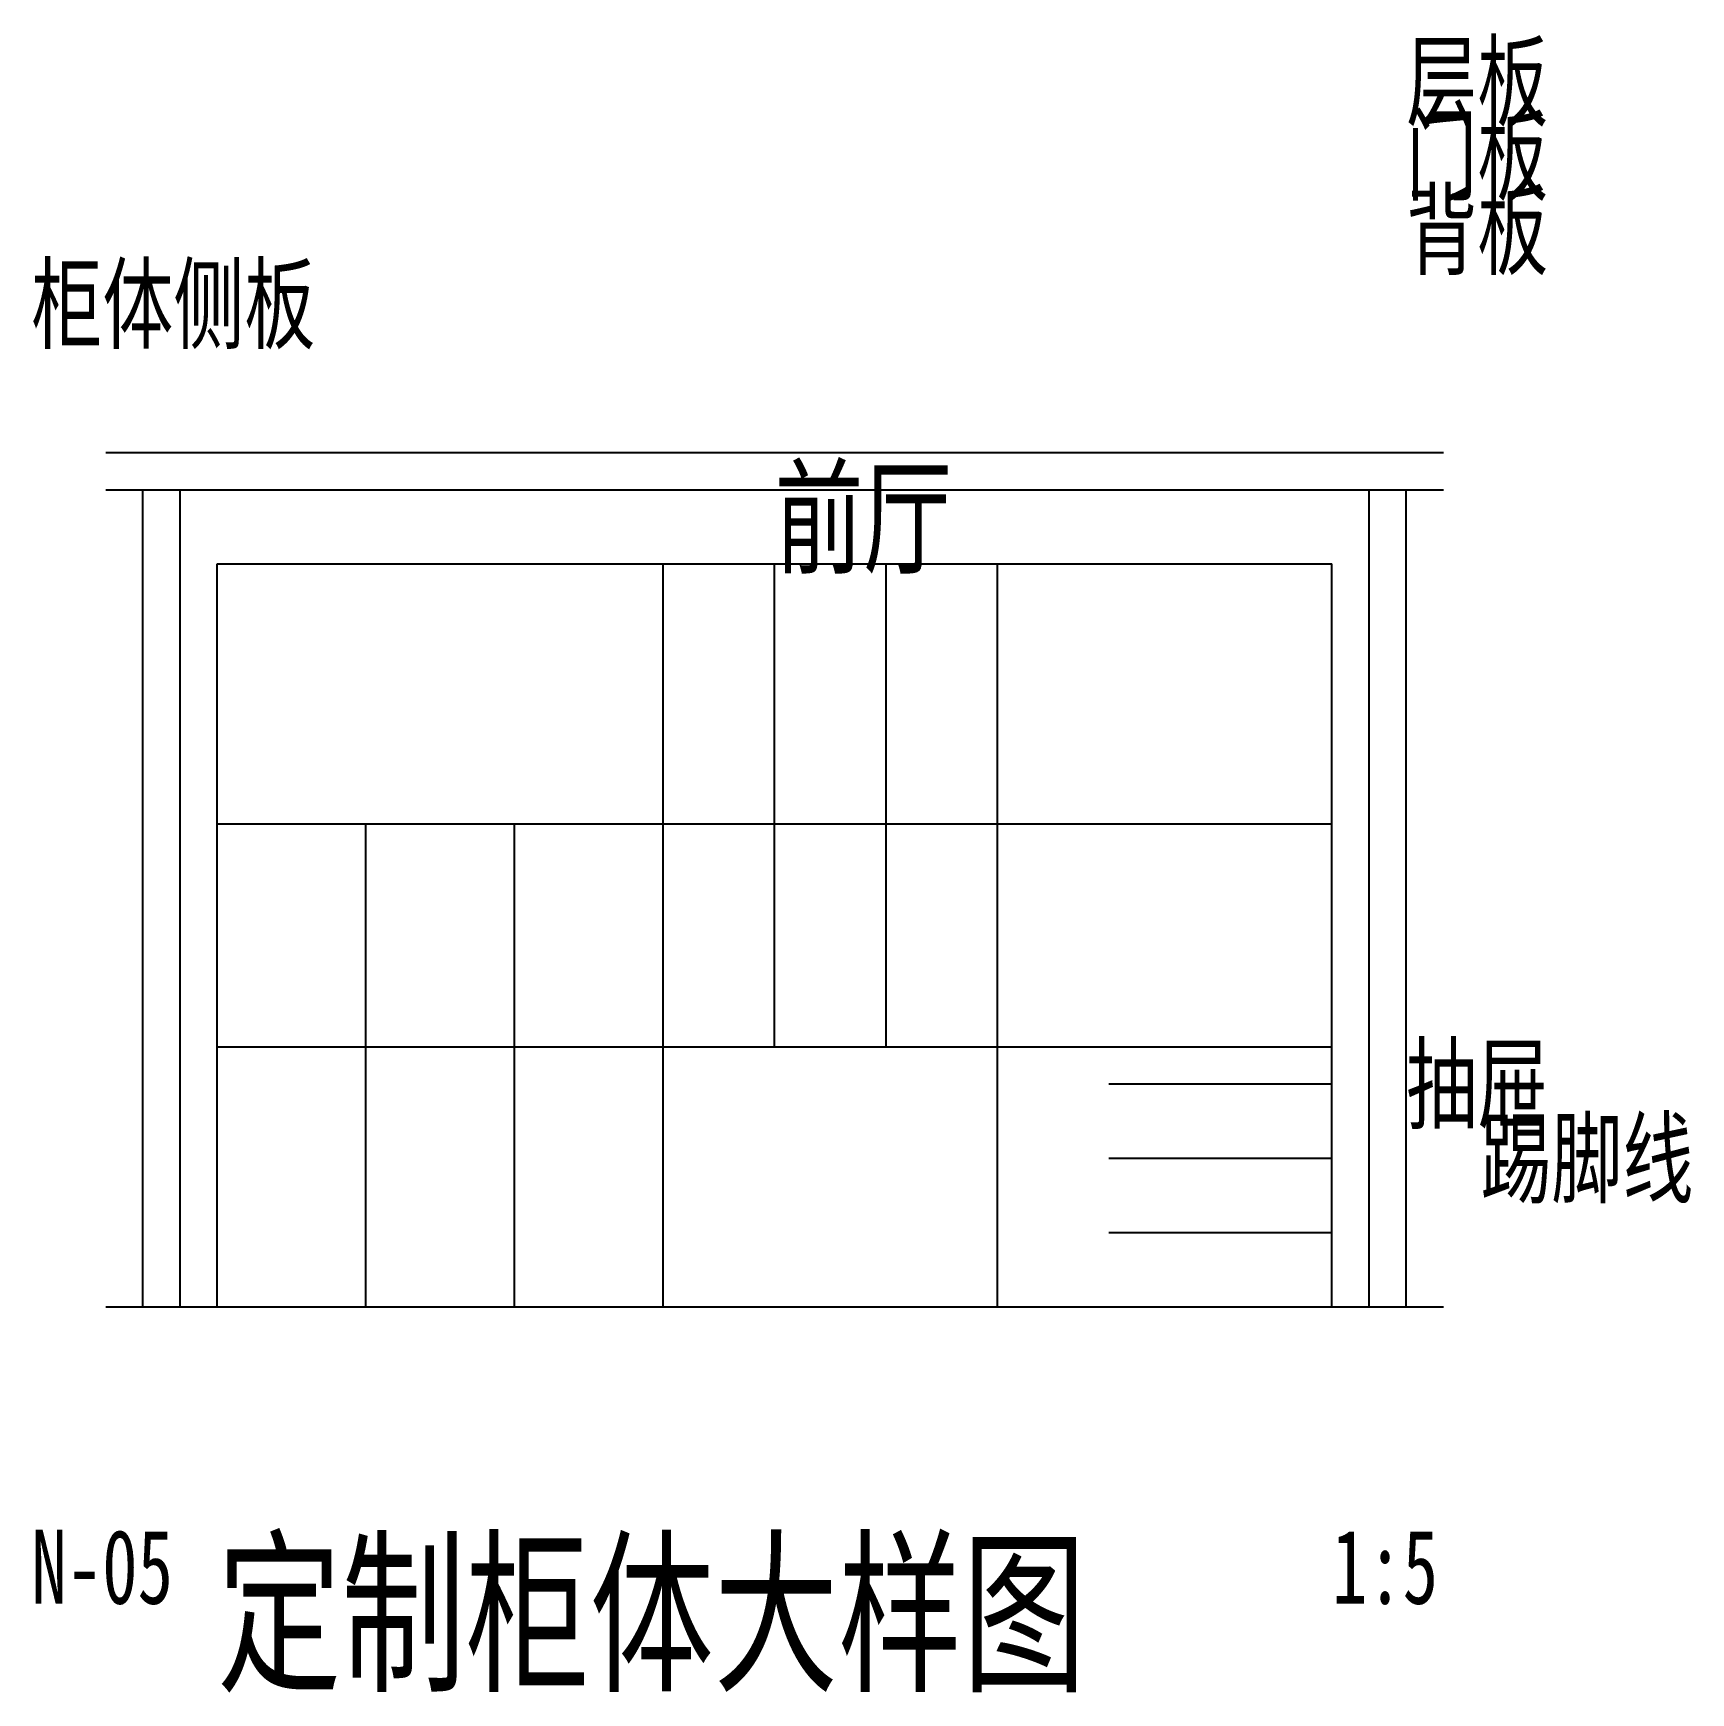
# Model space of a CAD drawing. Header units: millimetres. Extents: x -195 to 4266, y -840 to 3629.
import ezdxf

# ---------------------------------------------------------------- set-up
doc = ezdxf.new("R2010")
doc.units = ezdxf.units.MM
doc.styles.add('HZ', font='SimSun.ttf', dxfattribs={"width": 0.7})

msp = doc.modelspace()

# ---------------------------------------------------------------- linework, layer by layer
for p, q in [((0, 2500), (3600, 2500)), ((0, 2400), (3600, 2400)), ((100, 200), (100, 2400)), ((200, 200), (200, 2400)), ((3400, 200), (3400, 2400)), ((3500, 200), (3500, 2400)), ((300, 200), (300, 2200)), ((300, 2200), (3300, 2200)), ((1500, 200), (1500, 2200)), ((1800, 900), (1800, 2200)), ((2100, 900), (2100, 2200)), ((2400, 200), (2400, 2200)), ((3300, 200), (3300, 2200)), ((300, 1500), (3300, 1500)), ((700, 200), (700, 1500)), ((1100, 200), (1100, 1500)), ((300, 900), (3300, 900)), ((2700, 800), (3300, 800)), ((2700, 600), (3300, 600)), ((2700, 400), (3300, 400)), ((0, 200), (3600, 200)), ((300, 200), (3300, 200))]:
    msp.add_line(p, q)

# ---------------------------------------------------------------- texts
at = {"style": 'HZ', "width": 0.7}
for s, height, p in [('层板', 200, (3500, 3400)), ('门板', 200, (3500, 3200)), ('背板', 200, (3500, 3000)), ('柜体侧板', 200, (-200, 2800)), ('前厅', 250, (1800, 2200)), ('抽屉', 200, (3500, 700)), ('踢脚线', 200, (3700, 500)), ('N-05', 200, (-200, -600)), ('定制柜体大样图', 350, (300, -800)), ('1:5', 200, (3300, -600))]:
    msp.add_text(s, height=height, dxfattribs=at).set_placement(p)

doc.saveas('drawing.dxf')
